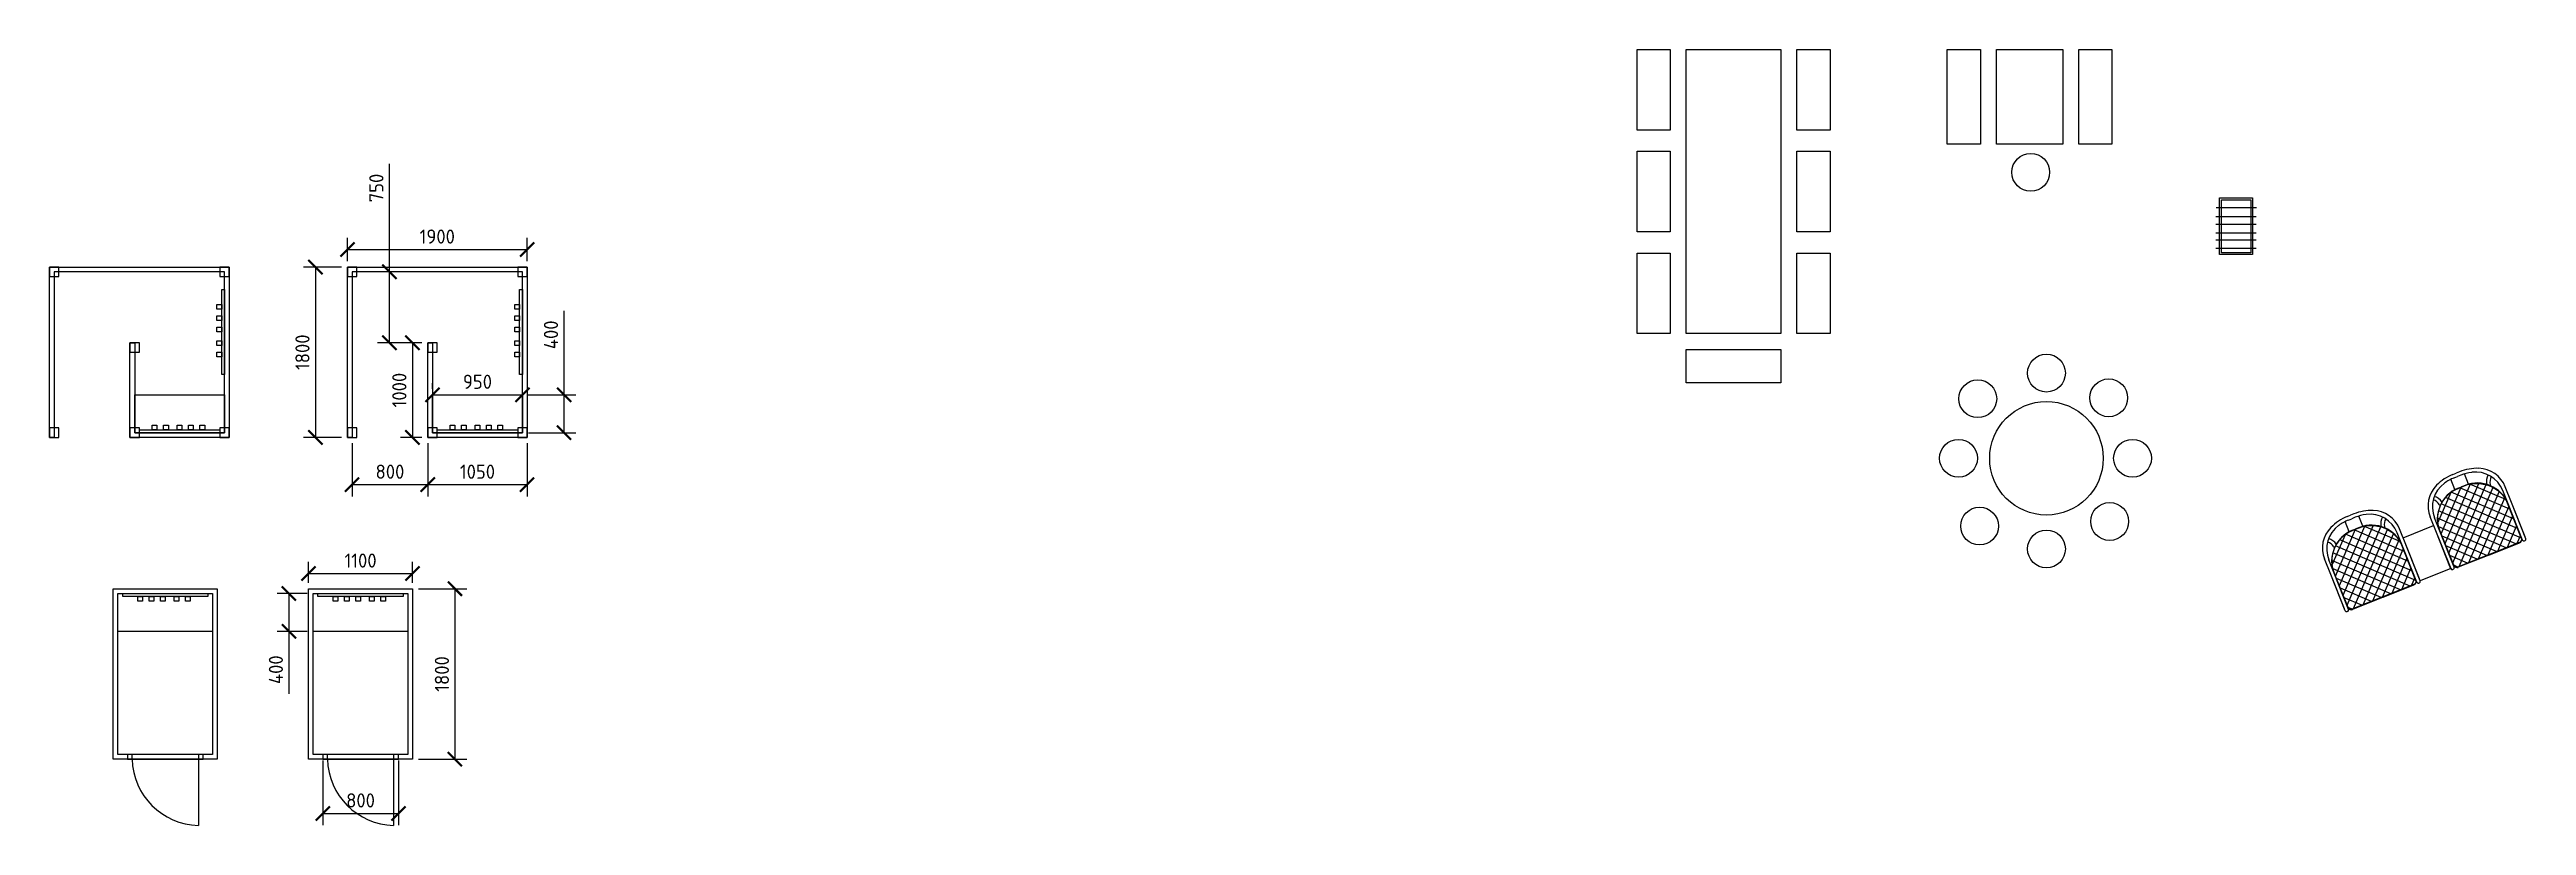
# Model space of a CAD drawing. Header units: millimetres. Extents: x -14813 to 141433, y -60308 to 84383.
# Drawn here: x -14813 to 11371, y -18212 to -10015 of the extents above; entities that cross this region are included whole.
import ezdxf

# ---------------------------------------------------------------- set-up
doc = ezdxf.new("R2010")
doc.units = ezdxf.units.MM
doc.layers.add('2. Мебель', color=114, linetype='Continuous')
for name, color, linetype, lineweight in [('двери', 5, 'Continuous', 25), ('мебель', 44, 'Continuous', 25), ('размер', 1, 'Continuous', 25), ('стены', 7, 'Continuous', 25)]:
    doc.layers.add(name, color=color, linetype=linetype, lineweight=lineweight)
doc.styles.add('Аннотативный', font='')
doc.styles.get('Аннотативный').set_extended_font_data('GOST Common')
doc.dimstyles.new('Аннотативный', dxfattribs={"dimscale": 0, "dimtxt": 1.5, "dimasz": 1.5, "dimexe": 1.25, "dimexo": 0.625, "dimtad": 1, "dimdec": 0, "dimtxsty": 'Аннотативный', "dimblk": 'ARCHTICK', "dimcen": 2.5, "dimadec": 0, "dimazin": 0, "dimtfac": 1, "dimtdec": 0, "dimtmove": 0, "dimatfit": 3, "dimldrblk": 'CLOSEDBLANK', "dimfxl": 1, "dimarcsym": 0})

# ---------------------------------------------------------------- blocks, each defined once
blk = doc.blocks.new('*X16')
at = {"color": 0}
for p, q in [((8176, 35682), (8421, 35927)), ((8176, 35612), (8487, 35923)), ((8176, 35541), (8540, 35905)), ((8176, 35470), (8585, 35879)), ((8183, 35760), (8343, 35920)), ((8671, 35523), (8294, 35900)), ((8671, 35594), (8344, 35921)), ((8671, 35665), (8409, 35927)), ((8670, 35737), (8483, 35923)), ((8480, 35431), (8178, 35733)), ((8551, 35431), (8192, 35790)), ((8207, 35431), (8621, 35845)), ((8622, 35431), (8218, 35834)), ((8671, 35452), (8252, 35872)), ((8278, 35431), (8649, 35802)), ((8349, 35431), (8668, 35750)), ((8410, 35431), (8176, 35665)), ((8339, 35431), (8176, 35594)), ((8420, 35431), (8671, 35682)), ((8490, 35431), (8671, 35612)), ((8561, 35431), (8671, 35541)), ((8268, 35431), (8176, 35523)), ((8197, 35431), (8176, 35452)), ((8632, 35431), (8671, 35470))]:
    blk.add_line(p, q, dxfattribs=at)
blk = doc.blocks.new('Кресло 27')
at = {"layer": '2. Мебель'}
for p, q in [((101165, 12242), (101165, 12359)), ((101204, 12399), (101242, 12399)), ((101204, 12360), (101242, 12360)), ((101281, 12399), (101242, 12399)), ((101281, 12360), (101242, 12360)), ((101320, 12242), (101320, 12359)), ((100815, 11894), (100815, 12072)), ((100954, 12154), (100956, 12141)), ((101204, 12244), (101242, 12244)), ((101281, 12244), (101242, 12244)), ((101531, 12154), (101529, 12141)), ((101670, 11894), (101670, 12072)), ((100815, 11505), (100815, 11894)), ((100815, 11482), (100815, 11894)), ((100854, 11894), (100854, 12045)), ((100854, 11482), (100854, 11894)), ((101631, 11894), (101631, 12045)), ((101631, 11482), (101631, 11894)), ((101670, 11482), (101670, 11894)), ((101670, 11505), (101670, 11894)), ((100838, 11467), (100831, 11467)), ((101242, 11467), (100893, 11467)), ((101242, 11467), (101592, 11467)), ((101647, 11467), (101654, 11467))]:
    blk.add_line(p, q, dxfattribs=at)
blk.add_lwpolyline([(100857, 11504), (100857, 11917), (100866, 11978), (100882, 12029), (100916, 12090), (100955, 12138), (100989, 12169), (101050, 12207), (101120, 12233), (101174, 12241), (101236, 12242), (101308, 12241), (101368, 12231), (101429, 12207), (101482, 12175), (101507, 12157), (101543, 12124), (101581, 12070), (101605, 12022), (101622, 11972), (101626, 11927), (101626, 11505), (101626, 11498), (101622, 11482), (101609, 11477), (101600, 11471), (101592, 11471), (100887, 11471), (100871, 11474), (100862, 11490), (100859, 11499)], close=True, dxfattribs=at)
for centre, radius, start, end in [((101126, 12072), 311, 113.5782, 180), ((101165, 12045), 311, 104.4775, 180), ((101204, 11894), 505, 90, 113.5782), ((101204, 11894), 466, 90, 104.4775), ((101281, 11894), 505, 66.4218, 90), ((101281, 11894), 466, 75.5225, 90), ((101320, 12045), 311, 0, 75.5225), ((101359, 12072), 311, 0, 66.4218), ((101204, 11894), 350, 90, 180), ((100833, 12132), 123, 10.5998, 50.0984), ((100833, 12132), 161, 14.1045, 50.258), ((101281, 11894), 350, 0, 90), ((101652, 12132), 161, 129.742, 165.8955), ((101652, 12132), 123, 129.9016, 169.4002), ((100831, 11482), 15.5, 180, 270), ((100838, 11482), 15.5, 270, 0), ((100893, 11505), 38.9, 180, 270), ((101592, 11505), 38.9, 270, 0), ((101647, 11482), 15.5, 180, 270), ((101654, 11482), 15.5, 270, 0)]:
    blk.add_arc(centre, radius, start, end, dxfattribs=at)
at = {"layer": '2. Мебель', "xscale": 1.5545451021484, "yscale": 1.5545451021484, "zscale": 1.5545451021484}
blk.add_blockref('*X16', (88147, -43608), dxfattribs=at)
blk = doc.blocks.new('_ArchTick')
at = {"color": 0, "linetype": 'ByBlock', "const_width": 0.15}
blk.add_lwpolyline([(-0.5, -0.5), (0.5, 0.5)], dxfattribs=at)
blk = doc.blocks.new('*D49')
at = {"layer": 'Defpoints', "color": 0, "transparency": 16777216}
for p in [(-9764, -12128), (-11664, -12313), (-9764, -12313)]:
    blk.add_point(p, dxfattribs=at)
at = {"layer": 'размер', "color": 0, "lineweight": -2, "transparency": 16777216}
for p, q in [((-11664, -12250), (-11664, -12003)), ((-9764, -12250), (-9764, -12003)), ((-11664, -12128), (-9764, -12128))]:
    blk.add_line(p, q, dxfattribs=at)
at = {"layer": 'размер', "color": 0, "lineweight": -2, "transparency": 16777216, "xscale": 150, "yscale": 150, "zscale": 150, "rotation": 180}
blk.add_blockref('_ArchTick', (-11664, -12128), dxfattribs=at)
at = {"layer": 'размер', "color": 0, "lineweight": -2, "transparency": 16777216, "xscale": 150, "yscale": 150, "zscale": 150}
blk.add_blockref('_ArchTick', (-9764, -12128), dxfattribs=at)
at = {"layer": 'размер', "color": 0, "transparency": 16777216, "insert": (-10714, -11991), "char_height": 150, "attachment_point": 5, "style": 'Аннотативный'}
blk.add_mtext('1900', dxfattribs=at)
blk = doc.blocks.new('_ClosedBlank')
at = {"color": 0, "linetype": 'ByBlock', "lineweight": -2}
for p, q in [((-1, 0), (0, 0)), ((0, 0), (-1, 0)), ((-1, 0), (-1, 0))]:
    blk.add_line(p, q, dxfattribs=at)
blk = doc.blocks.new('*D50')
at = {"layer": 'Defpoints', "color": 0, "transparency": 16777216}
for p in [(-11664, -12313), (-12002, -14113), (-11664, -14113)]:
    blk.add_point(p, dxfattribs=at)
at = {"layer": 'размер', "color": 0, "lineweight": -2, "transparency": 16777216}
for p, q in [((-11726, -12313), (-12127, -12313)), ((-12002, -12313), (-12002, -14113)), ((-11726, -14113), (-12127, -14113))]:
    blk.add_line(p, q, dxfattribs=at)
at = {"layer": 'размер', "color": 0, "lineweight": -2, "transparency": 16777216, "xscale": 150, "yscale": 150, "zscale": 150}
for p, rotation in [((-12002, -12313), 90), ((-12002, -14113), 270)]:
    blk.add_blockref('_ArchTick', p, dxfattribs=dict(at, rotation=rotation))
at = {"layer": 'размер', "color": 0, "transparency": 16777216, "insert": (-12139, -13213), "char_height": 150, "attachment_point": 5, "rotation": 90, "style": 'Аннотативный'}
blk.add_mtext('1800', dxfattribs=at)
blk = doc.blocks.new('*D51')
at = {"layer": 'Defpoints', "color": 0, "transparency": 16777216}
for p in [(-11614, -14113), (-10814, -14113), (-10814, -14612)]:
    blk.add_point(p, dxfattribs=at)
at = {"layer": 'размер', "color": 0, "lineweight": -2, "transparency": 16777216}
for p, q in [((-11614, -14175), (-11614, -14737)), ((-10814, -14175), (-10814, -14737)), ((-11614, -14612), (-10814, -14612))]:
    blk.add_line(p, q, dxfattribs=at)
at = {"layer": 'размер', "color": 0, "lineweight": -2, "transparency": 16777216, "xscale": 150, "yscale": 150, "zscale": 150, "rotation": 180}
blk.add_blockref('_ArchTick', (-11614, -14612), dxfattribs=at)
at = {"layer": 'размер', "color": 0, "lineweight": -2, "transparency": 16777216, "xscale": 150, "yscale": 150, "zscale": 150}
blk.add_blockref('_ArchTick', (-10814, -14612), dxfattribs=at)
at = {"layer": 'размер', "color": 0, "transparency": 16777216, "insert": (-11214, -14475), "char_height": 150, "attachment_point": 5, "style": 'Аннотативный'}
blk.add_mtext('800', dxfattribs=at)
blk = doc.blocks.new('*D52')
at = {"layer": 'Defpoints', "color": 0, "transparency": 16777216}
for p in [(-10814, -14113), (-9764, -14113), (-9764, -14612)]:
    blk.add_point(p, dxfattribs=at)
at = {"layer": 'размер', "color": 0, "lineweight": -2, "transparency": 16777216}
for p, q in [((-10814, -14175), (-10814, -14737)), ((-9764, -14175), (-9764, -14737)), ((-10814, -14612), (-9764, -14612))]:
    blk.add_line(p, q, dxfattribs=at)
at = {"layer": 'размер', "color": 0, "lineweight": -2, "transparency": 16777216, "xscale": 150, "yscale": 150, "zscale": 150, "rotation": 180}
blk.add_blockref('_ArchTick', (-10814, -14612), dxfattribs=at)
at = {"layer": 'размер', "color": 0, "lineweight": -2, "transparency": 16777216, "xscale": 150, "yscale": 150, "zscale": 150}
blk.add_blockref('_ArchTick', (-9764, -14612), dxfattribs=at)
at = {"layer": 'размер', "color": 0, "transparency": 16777216, "insert": (-10289, -14475), "char_height": 150, "attachment_point": 5, "style": 'Аннотативный'}
blk.add_mtext('1050', dxfattribs=at)
blk = doc.blocks.new('*D53')
at = {"layer": 'Defpoints', "color": 0, "transparency": 16777216}
for p in [(-10814, -13113), (-10977, -14113), (-10814, -14113)]:
    blk.add_point(p, dxfattribs=at)
at = {"layer": 'размер', "color": 0, "lineweight": -2, "transparency": 16777216}
for p, q in [((-10876, -13113), (-11102, -13113)), ((-10977, -13113), (-10977, -14113)), ((-10876, -14113), (-11102, -14113))]:
    blk.add_line(p, q, dxfattribs=at)
at = {"layer": 'размер', "color": 0, "lineweight": -2, "transparency": 16777216, "xscale": 150, "yscale": 150, "zscale": 150}
for p, rotation in [((-10977, -13113), 90), ((-10977, -14113), 270)]:
    blk.add_blockref('_ArchTick', p, dxfattribs=dict(at, rotation=rotation))
at = {"layer": 'размер', "color": 0, "transparency": 16777216, "insert": (-11115, -13613), "char_height": 150, "attachment_point": 5, "rotation": 90, "style": 'Аннотативный'}
blk.add_mtext('1000', dxfattribs=at)
blk = doc.blocks.new('*D54')
at = {"layer": 'Defpoints', "color": 0, "transparency": 16777216}
for p in [(-9829, -13663), (-9814, -14063), (-9374, -14063)]:
    blk.add_point(p, dxfattribs=at)
at = {"layer": 'размер', "color": 0, "lineweight": -2, "transparency": 16777216}
for p, q in [((-9374, -13663), (-9374, -12774)), ((-9766, -13663), (-9249, -13663)), ((-9374, -14063), (-9374, -13663)), ((-9751, -14063), (-9249, -14063))]:
    blk.add_line(p, q, dxfattribs=at)
at = {"layer": 'размер', "color": 0, "lineweight": -2, "transparency": 16777216, "xscale": 150, "yscale": 150, "zscale": 150}
for p, rotation in [((-9374, -13663), 90), ((-9374, -14063), 270)]:
    blk.add_blockref('_ArchTick', p, dxfattribs=dict(at, rotation=rotation))
at = {"layer": 'размер', "color": 0, "transparency": 16777216, "insert": (-9512, -13029), "char_height": 150, "attachment_point": 5, "rotation": 90, "style": 'Аннотативный'}
blk.add_mtext('400', dxfattribs=at)
blk = doc.blocks.new('*D55')
at = {"layer": 'Defpoints', "color": 0, "transparency": 16777216}
for p in [(-10764, -13663), (-9814, -13663), (-9814, -13663)]:
    blk.add_point(p, dxfattribs=at)
at = {"layer": 'размер', "color": 0, "lineweight": -2, "transparency": 16777216}
for p, q in [((-10764, -13600), (-10764, -13538)), ((-9814, -13600), (-9814, -13538)), ((-10764, -13663), (-9814, -13663))]:
    blk.add_line(p, q, dxfattribs=at)
at = {"layer": 'размер', "color": 0, "lineweight": -2, "transparency": 16777216, "xscale": 150, "yscale": 150, "zscale": 150, "rotation": 180}
blk.add_blockref('_ArchTick', (-10764, -13663), dxfattribs=at)
at = {"layer": 'размер', "color": 0, "lineweight": -2, "transparency": 16777216, "xscale": 150, "yscale": 150, "zscale": 150}
blk.add_blockref('_ArchTick', (-9814, -13663), dxfattribs=at)
at = {"layer": 'размер', "color": 0, "transparency": 16777216, "insert": (-10289, -13525), "char_height": 150, "attachment_point": 5, "style": 'Аннотативный'}
blk.add_mtext('950', dxfattribs=at)
blk = doc.blocks.new('*D56')
at = {"layer": 'Defpoints', "color": 0, "transparency": 16777216}
for p in [(-10975, -15551), (-12075, -15712), (-10975, -15712)]:
    blk.add_point(p, dxfattribs=at)
at = {"layer": 'размер', "color": 0, "lineweight": -2, "transparency": 16777216}
for p, q in [((-12075, -15650), (-12075, -15426)), ((-10975, -15650), (-10975, -15426)), ((-12075, -15551), (-10975, -15551))]:
    blk.add_line(p, q, dxfattribs=at)
at = {"layer": 'размер', "color": 0, "lineweight": -2, "transparency": 16777216, "xscale": 150, "yscale": 150, "zscale": 150, "rotation": 180}
blk.add_blockref('_ArchTick', (-12075, -15551), dxfattribs=at)
at = {"layer": 'размер', "color": 0, "lineweight": -2, "transparency": 16777216, "xscale": 150, "yscale": 150, "zscale": 150}
blk.add_blockref('_ArchTick', (-10975, -15551), dxfattribs=at)
at = {"layer": 'размер', "color": 0, "transparency": 16777216, "insert": (-11525, -15414), "char_height": 150, "attachment_point": 5, "style": 'Аннотативный'}
blk.add_mtext('1100', dxfattribs=at)
blk = doc.blocks.new('*D57')
at = {"layer": 'Defpoints', "color": 0, "transparency": 16777216}
for p in [(-10975, -15712), (-10975, -17512), (-10527, -17512)]:
    blk.add_point(p, dxfattribs=at)
at = {"layer": 'размер', "color": 0, "lineweight": -2, "transparency": 16777216}
for p, q in [((-10913, -15712), (-10402, -15712)), ((-10527, -15712), (-10527, -17512)), ((-10913, -17512), (-10402, -17512))]:
    blk.add_line(p, q, dxfattribs=at)
at = {"layer": 'размер', "color": 0, "lineweight": -2, "transparency": 16777216, "xscale": 150, "yscale": 150, "zscale": 150}
for p, rotation in [((-10527, -15712), 90), ((-10527, -17512), 270)]:
    blk.add_blockref('_ArchTick', p, dxfattribs=dict(at, rotation=rotation))
at = {"layer": 'размер', "color": 0, "transparency": 16777216, "insert": (-10665, -16612), "char_height": 150, "attachment_point": 5, "rotation": 90, "style": 'Аннотативный'}
blk.add_mtext('1800', dxfattribs=at)
blk = doc.blocks.new('*D58')
at = {"layer": 'Defpoints', "color": 0, "transparency": 16777216}
for p in [(-12025, -15762), (-12282, -16162), (-12025, -16162)]:
    blk.add_point(p, dxfattribs=at)
at = {"layer": 'размер', "color": 0, "lineweight": -2, "transparency": 16777216}
for p, q in [((-12088, -15762), (-12407, -15762)), ((-12282, -15762), (-12282, -16162)), ((-12088, -16162), (-12407, -16162)), ((-12282, -16162), (-12282, -16823))]:
    blk.add_line(p, q, dxfattribs=at)
at = {"layer": 'размер', "color": 0, "lineweight": -2, "transparency": 16777216, "xscale": 150, "yscale": 150, "zscale": 150}
for p, rotation in [((-12282, -15762), 90), ((-12282, -16162), 270)]:
    blk.add_blockref('_ArchTick', p, dxfattribs=dict(at, rotation=rotation))
at = {"layer": 'размер', "color": 0, "transparency": 16777216, "insert": (-12420, -16567), "char_height": 150, "attachment_point": 5, "rotation": 90, "style": 'Аннотативный'}
blk.add_mtext('400', dxfattribs=at)
blk = doc.blocks.new('*D59')
at = {"layer": 'Defpoints', "color": 0, "transparency": 16777216}
for p in [(-11925, -17462), (-11125, -17462), (-11125, -18086)]:
    blk.add_point(p, dxfattribs=at)
at = {"layer": 'размер', "color": 0, "lineweight": -2, "transparency": 16777216}
for p, q in [((-11925, -17525), (-11925, -18211)), ((-11125, -17525), (-11125, -18211)), ((-11925, -18086), (-11125, -18086))]:
    blk.add_line(p, q, dxfattribs=at)
at = {"layer": 'размер', "color": 0, "lineweight": -2, "transparency": 16777216, "xscale": 150, "yscale": 150, "zscale": 150, "rotation": 180}
blk.add_blockref('_ArchTick', (-11925, -18086), dxfattribs=at)
at = {"layer": 'размер', "color": 0, "lineweight": -2, "transparency": 16777216, "xscale": 150, "yscale": 150, "zscale": 150}
blk.add_blockref('_ArchTick', (-11125, -18086), dxfattribs=at)
at = {"layer": 'размер', "color": 0, "transparency": 16777216, "insert": (-11525, -17948), "char_height": 150, "attachment_point": 5, "style": 'Аннотативный'}
blk.add_mtext('800', dxfattribs=at)
blk = doc.blocks.new('*D60')
at = {"layer": 'Defpoints', "color": 0, "transparency": 16777216}
for p in [(-11220, -12363), (-10814, -12363), (-10814, -13113)]:
    blk.add_point(p, dxfattribs=at)
at = {"layer": 'размер', "color": 0, "lineweight": -2, "transparency": 16777216}
for p, q in [((-11220, -12363), (-11220, -11223)), ((-10876, -12363), (-11345, -12363)), ((-11220, -13113), (-11220, -12363)), ((-10876, -13113), (-11345, -13113))]:
    blk.add_line(p, q, dxfattribs=at)
at = {"layer": 'размер', "color": 0, "lineweight": -2, "transparency": 16777216, "xscale": 150, "yscale": 150, "zscale": 150}
for p, rotation in [((-11220, -12363), 90), ((-11220, -13113), 270)]:
    blk.add_blockref('_ArchTick', p, dxfattribs=dict(at, rotation=rotation))
at = {"layer": 'размер', "color": 0, "transparency": 16777216, "insert": (-11358, -11478), "char_height": 150, "attachment_point": 5, "rotation": 90, "style": 'Аннотативный'}
blk.add_mtext('750', dxfattribs=at)

msp = doc.modelspace()

# ---------------------------------------------------------------- linework, layer by layer
at = {"layer": '2. Мебель'}
msp.add_lwpolyline([(10067.1, -15173), (10389.8, -15044.2), (10571.4, -15499.4), (10248.7, -15628.2), (10067.1, -15173)], dxfattribs=at)
at = {"layer": 'двери'}
for p, q in [((-13239.7, -17512), (-13239.7, -18212)), ((-11175, -17512), (-11175, -18212))]:
    msp.add_line(p, q, dxfattribs=at)
for points in [[(-13989.7, -17462), (-13989.7, -17512), (-13189.7, -17512), (-13189.7, -17462), (-13989.7, -17462)], [(-13989.7, -17462), (-13989.7, -17512), (-13939.7, -17512), (-13939.7, -17462), (-13989.7, -17462)], [(-13239.7, -17462), (-13239.7, -17512), (-13189.7, -17512), (-13189.7, -17462), (-13239.7, -17462)], [(-11925, -17462), (-11925, -17512), (-11125, -17512), (-11125, -17462), (-11925, -17462)], [(-11925, -17462), (-11925, -17512), (-11875, -17512), (-11875, -17462), (-11925, -17462)], [(-11175, -17462), (-11175, -17512), (-11125, -17512), (-11125, -17462), (-11175, -17462)]]:
    msp.add_lwpolyline(points, dxfattribs=at)
for centre in [(-13222, -17494.4), (-11157.4, -17494.4)]:
    msp.add_arc(centre, 717.9, 181.41101, 268.58899, dxfattribs=at)
at = {"layer": 'мебель'}
for p, q in [((8087.7, -11778.1), (8514.7, -11778.1)), ((8090.2, -11682.6), (8517.2, -11682.6)), ((8087.7, -11861.7), (8514.7, -11861.7)), ((8087.7, -11950.1), (8514.7, -11950.1)), ((8087.7, -12024.1), (8514.7, -12024.1)), ((8087.7, -12114.3), (8514.7, -12114.3))]:
    msp.add_line(p, q, dxfattribs=at)
for points in [[(1969.3, -10015.4), (2319.3, -10015.4), (2319.3, -10865.4), (1969.3, -10865.4), (1969.3, -10015.4)], [(2489.3, -10015.4), (3489.3, -10015.4), (3489.3, -13015.4), (2489.3, -13015.4), (2489.3, -10015.4)], [(3659.3, -10015.4), (4009.3, -10015.4), (4009.3, -10865.4), (3659.3, -10865.4), (3659.3, -10015.4)], [(5248.7, -10015.7), (5598.7, -10015.7), (5598.7, -11015.7), (5248.7, -11015.7), (5248.7, -10015.7)], [(5768.7, -10015.7), (6468.7, -10015.7), (6468.7, -11015.7), (5768.7, -11015.7), (5768.7, -10015.7)], [(6638.7, -10015.7), (6988.7, -10015.7), (6988.7, -11015.7), (6638.7, -11015.7), (6638.7, -10015.7)], [(1969.3, -11090.4), (2319.3, -11090.4), (2319.3, -11940.4), (1969.3, -11940.4), (1969.3, -11090.4)], [(3659.3, -11090.4), (4009.3, -11090.4), (4009.3, -11940.4), (3659.3, -11940.4), (3659.3, -11090.4)], [(8126.2, -11581.5), (8476.2, -11581.5), (8476.2, -12181.5), (8126.2, -12181.5), (8126.2, -11581.5)], [(1969.3, -12165.4), (2319.3, -12165.4), (2319.3, -13015.4), (1969.3, -13015.4), (1969.3, -12165.4)], [(3659.3, -12165.4), (4009.3, -12165.4), (4009.3, -13015.4), (3659.3, -13015.4), (3659.3, -12165.4)], [(-12962.8, -13448.9), (-12992.8, -13448.9), (-12992.8, -12548.9), (-12962.8, -12548.9), (-12962.8, -13448.9)], [(-9813.8, -13448.9), (-9843.8, -13448.9), (-9843.8, -12548.9), (-9813.8, -12548.9), (-9813.8, -13448.9)], [(-12992.8, -12758.9), (-13042.8, -12758.9), (-13042.8, -12708.9), (-12992.8, -12708.9), (-12992.8, -12758.9)], [(-12992.8, -12878.9), (-13042.8, -12878.9), (-13042.8, -12828.9), (-12992.8, -12828.9), (-12992.8, -12878.9)], [(-9843.8, -12758.9), (-9893.8, -12758.9), (-9893.8, -12708.9), (-9843.8, -12708.9), (-9843.8, -12758.9)], [(-9843.8, -12878.9), (-9893.8, -12878.9), (-9893.8, -12828.9), (-9843.8, -12828.9), (-9843.8, -12878.9)], [(-12992.8, -12998.9), (-13042.8, -12998.9), (-13042.8, -12948.9), (-12992.8, -12948.9), (-12992.8, -12998.9)], [(-12992.8, -12998.9), (-13042.8, -12998.9), (-13042.8, -12948.9), (-12992.8, -12948.9), (-12992.8, -12998.9)], [(-12992.8, -12998.9), (-13042.8, -12998.9), (-13042.8, -12948.9), (-12992.8, -12948.9), (-12992.8, -12998.9)], [(-9843.8, -12998.9), (-9893.8, -12998.9), (-9893.8, -12948.9), (-9843.8, -12948.9), (-9843.8, -12998.9)], [(-9843.8, -12998.9), (-9893.8, -12998.9), (-9893.8, -12948.9), (-9843.8, -12948.9), (-9843.8, -12998.9)], [(-9843.8, -12998.9), (-9893.8, -12998.9), (-9893.8, -12948.9), (-9843.8, -12948.9), (-9843.8, -12998.9)], [(-12992.8, -13142.9), (-13042.8, -13142.9), (-13042.8, -13092.9), (-12992.8, -13092.9), (-12992.8, -13142.9)], [(-12992.8, -13262.9), (-13042.8, -13262.9), (-13042.8, -13212.9), (-12992.8, -13212.9), (-12992.8, -13262.9)], [(-9843.8, -13142.9), (-9893.8, -13142.9), (-9893.8, -13092.9), (-9843.8, -13092.9), (-9843.8, -13142.9)], [(-9843.8, -13262.9), (-9893.8, -13262.9), (-9893.8, -13212.9), (-9843.8, -13212.9), (-9843.8, -13262.9)], [(2489.3, -13535.4), (2489.3, -13185.4), (3489.3, -13185.4), (3489.3, -13535.4), (2489.3, -13535.4)], [(-13912.8, -14062.8), (-13912.8, -13662.8), (-12962.8, -13662.8), (-12962.8, -14062.8), (-13912.8, -14062.8)], [(-10763.8, -14062.8), (-10763.8, -13662.8), (-9813.8, -13662.8), (-9813.8, -14062.8), (-10763.8, -14062.8)], [(-13862.8, -14062.8), (-13862.8, -14032.8), (-13012.8, -14032.8), (-13012.8, -14062.8), (-13912.8, -14062.8)], [(-13726.8, -14032.8), (-13726.8, -13982.8), (-13676.8, -13982.8), (-13676.8, -14032.8), (-13726.8, -14032.8)], [(-13606.8, -14032.8), (-13606.8, -13982.8), (-13556.8, -13982.8), (-13556.8, -14032.8), (-13606.8, -14032.8)], [(-13462.8, -14032.8), (-13462.8, -13982.8), (-13412.8, -13982.8), (-13412.8, -14032.8), (-13462.8, -14032.8)], [(-13462.8, -14032.8), (-13462.8, -13982.8), (-13412.8, -13982.8), (-13412.8, -14032.8), (-13462.8, -14032.8)], [(-13462.8, -14032.8), (-13462.8, -13982.8), (-13412.8, -13982.8), (-13412.8, -14032.8), (-13462.8, -14032.8)], [(-13342.8, -14032.8), (-13342.8, -13982.8), (-13292.8, -13982.8), (-13292.8, -14032.8), (-13342.8, -14032.8)], [(-13222.8, -14032.8), (-13222.8, -13982.8), (-13172.8, -13982.8), (-13172.8, -14032.8), (-13222.8, -14032.8)], [(-10713.8, -14062.8), (-10713.8, -14032.8), (-9863.8, -14032.8), (-9863.8, -14062.8), (-10763.8, -14062.8)], [(-10577.8, -14032.8), (-10577.8, -13982.8), (-10527.8, -13982.8), (-10527.8, -14032.8), (-10577.8, -14032.8)], [(-10457.8, -14032.8), (-10457.8, -13982.8), (-10407.8, -13982.8), (-10407.8, -14032.8), (-10457.8, -14032.8)], [(-10313.8, -14032.8), (-10313.8, -13982.8), (-10263.8, -13982.8), (-10263.8, -14032.8), (-10313.8, -14032.8)], [(-10313.8, -14032.8), (-10313.8, -13982.8), (-10263.8, -13982.8), (-10263.8, -14032.8), (-10313.8, -14032.8)], [(-10313.8, -14032.8), (-10313.8, -13982.8), (-10263.8, -13982.8), (-10263.8, -14032.8), (-10313.8, -14032.8)], [(-10193.8, -14032.8), (-10193.8, -13982.8), (-10143.8, -13982.8), (-10143.8, -14032.8), (-10193.8, -14032.8)], [(-10073.8, -14032.8), (-10073.8, -13982.8), (-10023.8, -13982.8), (-10023.8, -14032.8), (-10073.8, -14032.8)], [(-13089.7, -15762), (-13089.7, -16162), (-14089.7, -16162), (-14089.7, -15762), (-13089.7, -15762)], [(-13139.7, -15762), (-13139.7, -15792), (-14039.7, -15792), (-14039.7, -15762), (-13139.7, -15762)], [(-13829.7, -15792), (-13829.7, -15842), (-13879.7, -15842), (-13879.7, -15792), (-13829.7, -15792)], [(-13709.7, -15792), (-13709.7, -15842), (-13759.7, -15842), (-13759.7, -15792), (-13709.7, -15792)], [(-13589.7, -15792), (-13589.7, -15842), (-13639.7, -15842), (-13639.7, -15792), (-13589.7, -15792)], [(-13589.7, -15792), (-13589.7, -15842), (-13639.7, -15842), (-13639.7, -15792), (-13589.7, -15792)], [(-13589.7, -15792), (-13589.7, -15842), (-13639.7, -15842), (-13639.7, -15792), (-13589.7, -15792)], [(-13445.6, -15792), (-13445.6, -15842), (-13495.6, -15842), (-13495.6, -15792), (-13445.6, -15792)], [(-13325.6, -15792), (-13325.6, -15842), (-13375.6, -15842), (-13375.6, -15792), (-13325.6, -15792)], [(-11025, -15762), (-11025, -16162), (-12025, -16162), (-12025, -15762), (-11025, -15762)], [(-11075, -15762), (-11075, -15792), (-11975, -15792), (-11975, -15762), (-11075, -15762)], [(-11765, -15792), (-11765, -15842), (-11815, -15842), (-11815, -15792), (-11765, -15792)], [(-11645, -15792), (-11645, -15842), (-11695, -15842), (-11695, -15792), (-11645, -15792)], [(-11525, -15792), (-11525, -15842), (-11575, -15842), (-11575, -15792), (-11525, -15792)], [(-11525, -15792), (-11525, -15842), (-11575, -15842), (-11575, -15792), (-11525, -15792)], [(-11525, -15792), (-11525, -15842), (-11575, -15842), (-11575, -15792), (-11525, -15792)], [(-11381, -15792), (-11381, -15842), (-11431, -15842), (-11431, -15792), (-11381, -15792)], [(-11261, -15792), (-11261, -15842), (-11311, -15842), (-11311, -15792), (-11261, -15792)]]:
    msp.add_lwpolyline(points, dxfattribs=at)
msp.add_lwpolyline([(8146.2, -11601.5), (8456.2, -11601.5), (8456.2, -12161.5), (8146.2, -12161.5)], close=True, dxfattribs=at)
for centre, radius in [((6131, -11312.1), 200), ((6297, -13433.2), 200), ((5570.9, -13704.2), 200), ((6955.4, -13694.5), 200), ((6297, -14333.2), 600), ((5367.6, -14333.2), 200), ((7207.1, -14333.2), 200), ((5590.3, -15049.3), 200), ((6965.1, -15000.9), 200), ((6297, -15291.2), 200)]:
    msp.add_circle(centre, radius, dxfattribs=at)
at = {"layer": 'стены'}
for points in [[(-14812.8, -14112.8), (-14812.8, -12312.8), (-12912.8, -12312.8), (-12912.8, -14112.8), (-13962.8, -14112.8), (-13962.8, -13112.8), (-13912.8, -13112.8), (-13912.8, -14062.8), (-12962.8, -14062.8), (-12962.8, -12362.8), (-14762.8, -12362.8), (-14762.8, -14112.8), (-14812.8, -14112.8)], [(-14812.8, -12312.8), (-14812.8, -12412.8), (-14712.8, -12412.8), (-14712.8, -12312.8), (-14812.8, -12312.8)], [(-13012.8, -12312.8), (-13012.8, -12412.8), (-12912.8, -12412.8), (-12912.8, -12312.8), (-13012.8, -12312.8)], [(-11663.8, -14112.8), (-11663.8, -12312.8), (-9763.8, -12312.8), (-9763.8, -14112.8), (-10813.8, -14112.8), (-10813.8, -13112.8), (-10763.8, -13112.8), (-10763.8, -14062.8), (-9813.8, -14062.8), (-9813.8, -12362.8), (-11613.8, -12362.8), (-11613.8, -14112.8), (-11663.8, -14112.8)], [(-11663.8, -12312.8), (-11663.8, -12412.8), (-11563.8, -12412.8), (-11563.8, -12312.8), (-11663.8, -12312.8)], [(-9863.8, -12312.8), (-9863.8, -12412.8), (-9763.8, -12412.8), (-9763.8, -12312.8), (-9863.8, -12312.8)], [(-13962.8, -13112.8), (-13962.8, -13212.8), (-13862.8, -13212.8), (-13862.8, -13112.8), (-13962.8, -13112.8)], [(-10813.8, -13112.8), (-10813.8, -13212.8), (-10713.8, -13212.8), (-10713.8, -13112.8), (-10813.8, -13112.8)], [(-14812.8, -14012.8), (-14812.8, -14112.8), (-14712.8, -14112.8), (-14712.8, -14012.8), (-14812.8, -14012.8)], [(-13962.8, -14012.8), (-13962.8, -14112.8), (-13862.8, -14112.8), (-13862.8, -14012.8), (-13962.8, -14012.8)], [(-13012.8, -14012.8), (-13012.8, -14112.8), (-12912.8, -14112.8), (-12912.8, -14012.8), (-13012.8, -14012.8)], [(-11663.8, -14012.8), (-11663.8, -14112.8), (-11563.8, -14112.8), (-11563.8, -14012.8), (-11663.8, -14012.8)], [(-10813.8, -14012.8), (-10813.8, -14112.8), (-10713.8, -14112.8), (-10713.8, -14012.8), (-10813.8, -14012.8)], [(-9863.8, -14012.8), (-9863.8, -14112.8), (-9763.8, -14112.8), (-9763.8, -14012.8), (-9863.8, -14012.8)], [(-14139.7, -17512), (-14139.7, -15712), (-13039.7, -15712), (-13039.7, -17512), (-14139.7, -17512)], [(-12075, -17512), (-12075, -15712), (-10975, -15712), (-10975, -17512), (-12075, -17512)]]:
    msp.add_lwpolyline(points, dxfattribs=at)
for points in [[(-14089.7, -17462), (-14089.7, -15762), (-13089.7, -15762), (-13089.7, -17462)], [(-12025, -17462), (-12025, -15762), (-11025, -15762), (-11025, -17462)]]:
    msp.add_lwpolyline(points, close=True, dxfattribs=at)

# ---------------------------------------------------------------- block references
at = {"layer": '2. Мебель', "rotation": 21.7490043762532}
for p in [(-78812.5, -63520.4), (-79929.4, -63965.9)]:
    msp.add_blockref('Кресло 27', p, dxfattribs=at)

# ---------------------------------------------------------------- dimensions: what is measured, and where the dimension line sits
at = {"layer": 'размер'}
for base, p1, p2, picture, middle in [((-11220.4, -12362.8), (-10813.8, -13112.8), (-10813.8, -12362.8), '*D60', (-11220.4, -11478.1)), ((-9374.2, -14062.8), (-9828.8, -13662.8), (-9813.8, -14062.8), '*D54', (-9374.2, -13028.9))]:
    dim = msp.add_linear_dim(base=base, p1=p1, p2=p2, angle=90, dimstyle='Аннотативный', dxfattribs=at)
    dim.commit()
    dim.dimension.update_dxf_attribs({"geometry": picture, "text_midpoint": middle, "dimtype": 160})
for base, p1, p2, picture, middle in [((-9763.8, -12128.2), (-11663.8, -12312.8), (-9763.8, -12312.8), '*D49', (-10713.8, -11990.7)), ((-9813.8, -13662.8), (-10763.8, -13662.8), (-9813.8, -13662.8), '*D55', (-10288.8, -13525.3)), ((-10813.8, -14612.2), (-11613.8, -14112.8), (-10813.8, -14112.8), '*D51', (-11213.8, -14474.7)), ((-9763.8, -14612.2), (-10813.8, -14112.8), (-9763.8, -14112.8), '*D52', (-10288.8, -14474.7)), ((-10975, -15551.5), (-12075, -15712), (-10975, -15712), '*D56', (-11525, -15414)), ((-11125, -18085.5), (-11925, -17462), (-11125, -17462), '*D59', (-11525, -17948))]:
    dim = msp.add_linear_dim(base=base, p1=p1, p2=p2, dimstyle='Аннотативный', dxfattribs=at)
    dim.commit()
    dim.dimension.update_dxf_attribs({"geometry": picture, "text_midpoint": middle})
for base, p1, p2, picture, middle in [((-12001.9, -14112.8), (-11663.8, -12312.8), (-11663.8, -14112.8), '*D50', (-12139.4, -13212.8)), ((-10977, -14112.8), (-10813.8, -13112.8), (-10813.8, -14112.8), '*D53', (-11114.5, -13612.8)), ((-12282.4, -16162), (-12025, -15762), (-12025, -16162), '*D58', (-12419.9, -16567.4)), ((-10527.2, -17512), (-10975, -15712), (-10975, -17512), '*D57', (-10664.7, -16612))]:
    dim = msp.add_linear_dim(base=base, p1=p1, p2=p2, angle=90, dimstyle='Аннотативный', dxfattribs=at)
    dim.commit()
    dim.dimension.update_dxf_attribs({"geometry": picture, "text_midpoint": middle})

doc.saveas('drawing.dxf')
